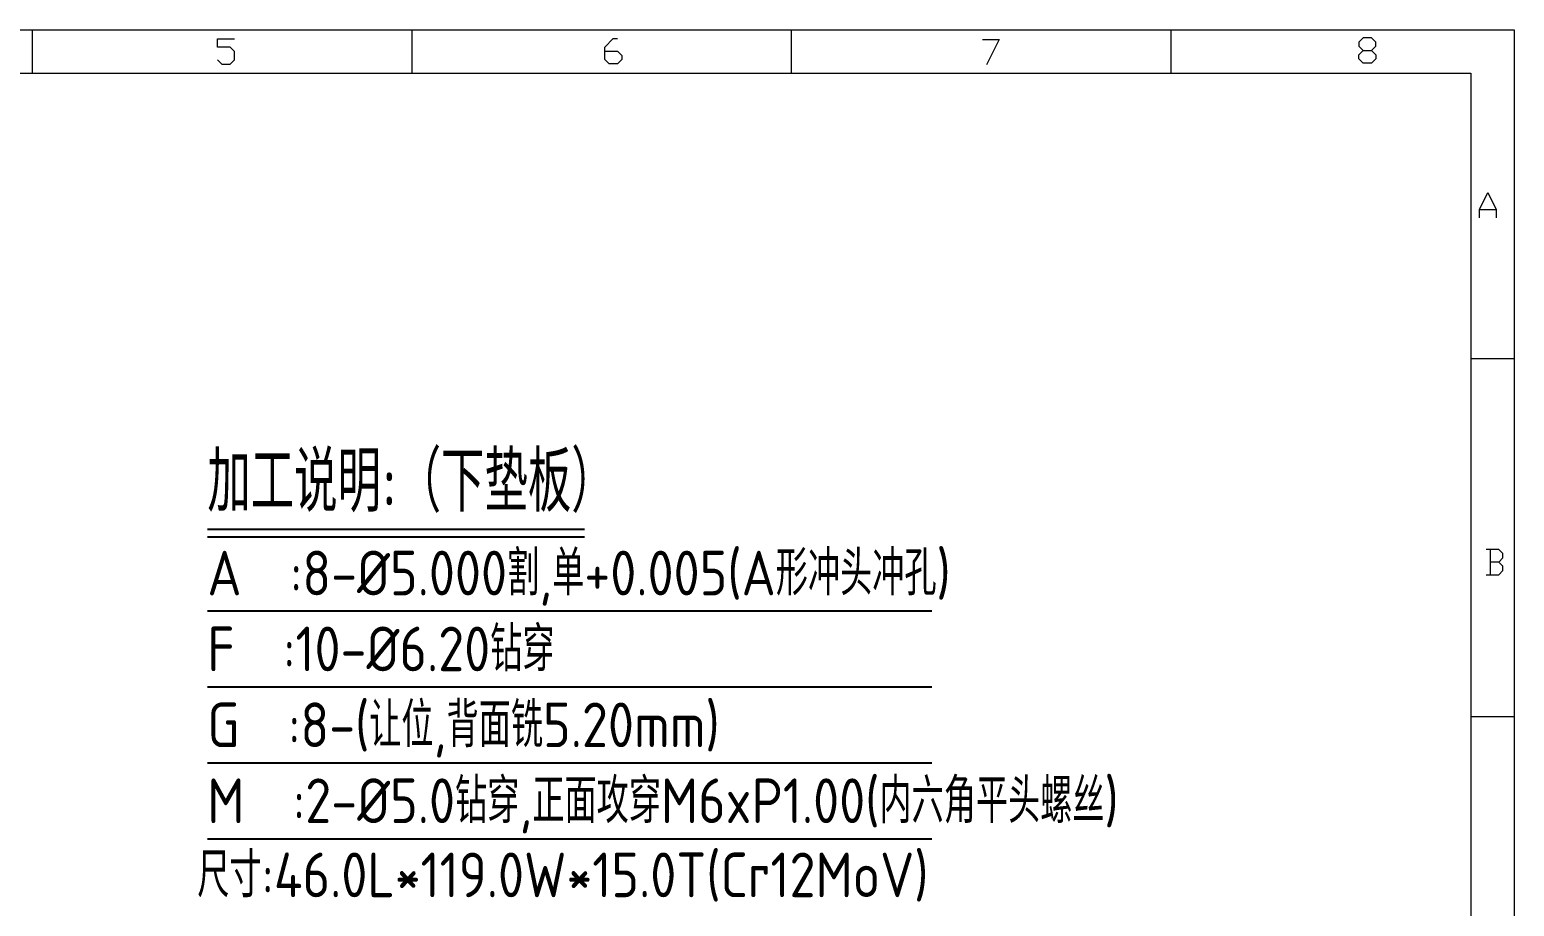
# Model space of a CAD drawing. Header units: millimetres. Extents: x 88508 to 142116, y -5268 to 20283.
# Drawn here: x 103007.3 to 103190.2, y -5118.7 to -5010.7 of the extents above; entities that cross this region are included whole.
import ezdxf
from ezdxf.enums import TextEntityAlignment as Align

# ---------------------------------------------------------------- set-up
doc = ezdxf.new("R2010")
doc.units = ezdxf.units.MM
doc.layers.add('TEXT', color=4, linetype='Continuous')
doc.styles.add('gbenor', font='gbenor.shx', dxfattribs={"bigfont": 'gbcbig.shx'})
doc.styles.add('GBENOR_', font='gbenor.shx', dxfattribs={"bigfont": 'gbcbig'})
doc.styles.add('TXT', font='txt.shx', dxfattribs={"width": 0.8, "bigfont": 'ctxt.shx'})

# ---------------------------------------------------------------- blocks, each defined once
blk = doc.blocks.new('U40')
at = {"color": 254, "lineweight": 18}
for p, q in [((0, 1783.5), (2530.2, 1783.5)), ((1265.1, 1783.5), (1265.1, 1746.5)), ((1589.1, 1783.5), (1589.1, 1746.5)), ((1913.1, 1783.5), (1913.1, 1746.5)), ((2237.1, 1783.5), (2237.1, 1746.5)), ((2530.2, 1783.5), (2530.2, 0)), ((37, 1746.5), (2493.2, 1746.5)), ((2493.2, 1746.5), (2493.2, 37)), ((2493.2, 1502.7), (2530.2, 1502.7)), ((2493.2, 1197.2), (2530.2, 1197.2))]:
    blk.add_line(p, q, dxfattribs=at)
at = {"color": 92, "lineweight": 18}
for points in [[(1423.4, 1757.7), (1427, 1754.1), (1434.2, 1754.1), (1437.8, 1757.7), (1437.8, 1764.9), (1434.2, 1768.5), (1423.4, 1768.5), (1423.4, 1775.7), (1437.8, 1775.7)], [(1753.9, 1765.1), (1764.7, 1765.1), (1768.3, 1761.5), (1768.3, 1757.9), (1764.7, 1754.3), (1757.5, 1754.3), (1753.9, 1757.9), (1753.9, 1768.7), (1761.1, 1775.9), (1764.7, 1775.9)], [(2076.2, 1775.2), (2090.6, 1775.2), (2079.8, 1753.6)], [(2408.4, 1765.7), (2412, 1762.1), (2412, 1758.5), (2408.4, 1754.9), (2401.2, 1754.9), (2397.6, 1758.5), (2397.6, 1762.1), (2401.2, 1765.7), (2408.4, 1765.7), (2412, 1769.3), (2412, 1772.9), (2408.4, 1776.5), (2401.2, 1776.5), (2397.6, 1772.9), (2397.6, 1769.3), (2401.2, 1765.7)], [(2500.4, 1622.8), (2500.4, 1630), (2507.6, 1644.4), (2514.8, 1630), (2514.8, 1622.8)], [(2500.4, 1630), (2514.8, 1630)], [(2516.9, 1329), (2520.5, 1332.6), (2520.5, 1336.2), (2516.9, 1339.8), (2506.1, 1339.8)], [(2509.7, 1339.8), (2509.7, 1318.2)], [(2506.1, 1318.2), (2516.9, 1318.2), (2520.5, 1321.8), (2520.5, 1325.4), (2516.9, 1329), (2509.7, 1329)]]:
    blk.add_lwpolyline(points, dxfattribs=at)
at = {"lineweight": 18, "style": 'GBENOR_'}
blk.add_attdef('文档路径', (2126, 386.9), '', height=17.8, dxfattribs=at)
at = {"lineweight": 20, "style": 'TXT'}
for tag, height, p in [('18-**-**', 16.3, (1866.6, 256.2)), ('客户名称', 16.1, (1741.1, 134, 0)), ('料厚:', 16.1, (1741.3, 93.2, 0))]:
    blk.add_attdef(tag, text='', height=height, dxfattribs=at).set_placement(p, align=Align.MIDDLE)
for tag, p, height in [('88888', (1850.9, 207.5), 14.9), ('材质:', (1691.2, 168, 0), 16.1), ('核准', (1869.4, 127.5, 0), 16.1), ('设计', (1868.8, 88.3, 0), 16.1), ('绘图', (1868.2, 49.1, 0), 16.1)]:
    blk.add_attdef(tag, p, '', height=height, dxfattribs=at)
for tag, p, height, width in [('3', (2234.7, 206.9), 15.8, 0.7), ('4', (2234.7, 167.4), 15.8, 0.7), ('核准日期', (2041.1, 124.2, 0), 16.1, 0.68), ('设计日期', (2041.1, 84.5, 0), 16.1, 0.68), ('1', (2251.9, 85.9), 14.6, 0.7), ('绘图日期', (2040.9, 46.4, 0), 16.1, 0.68), ('2', (2235, 49.2), 14.6, 0.7)]:
    blk.add_attdef(tag, p, '', height=height, dxfattribs=dict(at, width=width))

msp = doc.modelspace()

# ---------------------------------------------------------------- linework, layer by layer
at = {"layer": 'TEXT', "color": 3, "linetype": 'Continuous'}
for p, q in [((103029.184, -5072.205), (103075.649, -5072.205)), ((103029.184, -5073.167), (103075.649, -5073.167)), ((103029.184, -5082.297), (103118.396, -5082.297)), ((103029.184, -5091.647), (103118.396, -5091.647)), ((103029.184, -5100.997), (103118.396, -5100.997)), ((103029.184, -5110.347), (103118.396, -5110.347))]:
    msp.add_line(p, q, dxfattribs=at)

# ---------------------------------------------------------------- block references
at = {"ltscale": 3, "xscale": 0.1442941332198535, "yscale": 0.1442941332198535, "zscale": 0.1442941332198535}
msp.add_blockref('U40', (102825.061, -5268.044), dxfattribs=at)

# ---------------------------------------------------------------- texts
at = {"layer": 'TEXT', "color": 4, "linetype": 'Continuous', "style": 'gbenor'}
for s, height, p in [('加工说明:（下垫板）', 7.425, (103029.184, -5070.087)), ('F  :10-%%C6.20钻穿', 5.5, (103029.184, -5089.722)), ('G  :8-(让位,背面铣5.20mm)', 5.5, (103029.184, -5099.072)), ('M  :2-%%C5.0钻穿,正面攻穿M6xP1.00(内六角平头螺丝)', 5.5, (103029.184, -5108.422)), ('尺寸:46.0L*119.0W*15.0T(Cr12MoV)', 5.5, (103027.944, -5117.555))]:
    msp.add_text(s, height=height, dxfattribs=at).set_placement(p)
at = {"layer": 'TEXT', "color": 1, "linetype": 'Continuous', "style": 'gbenor'}
msp.add_text('A  :8-%%C5.000割,单+0.005(A形冲头冲孔)', height=5.5, dxfattribs=at).set_placement((103029.184, -5080.372))

doc.saveas('drawing.dxf')
